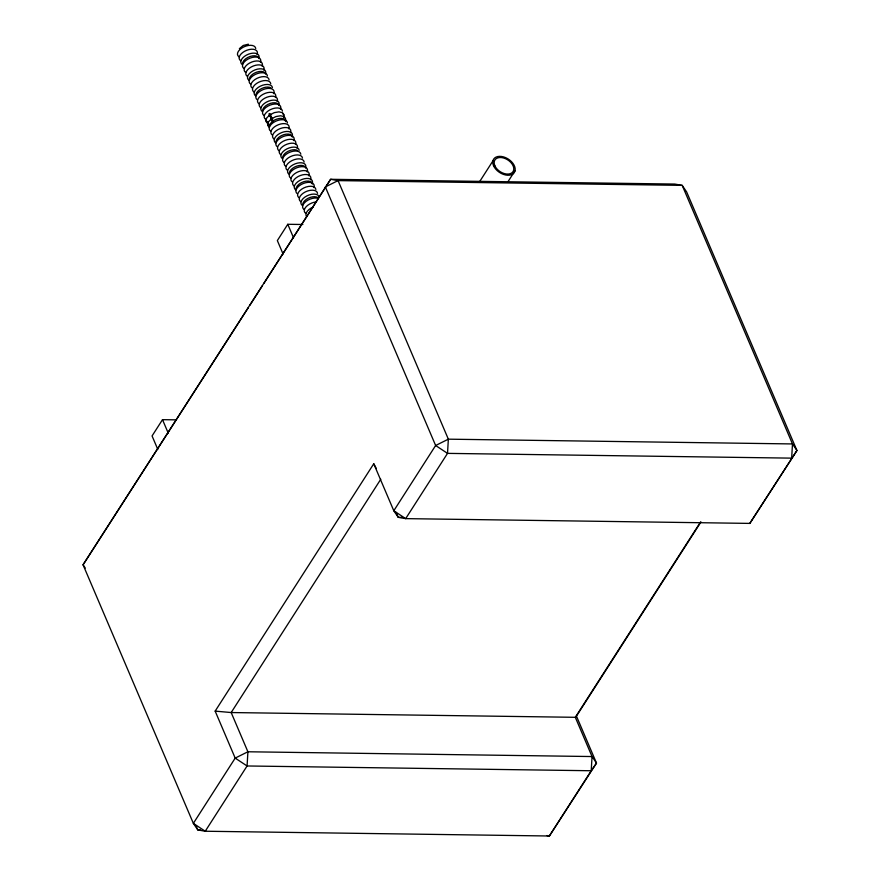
<?xml version="1.0" encoding="UTF-8"?>
<svg xmlns="http://www.w3.org/2000/svg" width="880" height="880" viewBox="0 0 880 880"><rect width="100%" height="100%" fill="white"/><g stroke="black" fill="none" stroke-linecap="round" stroke-linejoin="round"><path stroke-width="1.32" d="M267.663 123.035L267.872 125.466L269.445 126.28L267.729 124.311L267.773 122.364L266.057 120.395L266.101 118.448M272.58 121.396L270.853 119.427L270.908 117.48L269.181 115.511L269.236 113.564L272.58 121.396L272.47 118.294L271.271 117.403M283.899 117.656L283.899 115.896M269.346 126.61L270.138 123.827L272.899 121.066A8.657 4.752 -23.1 0 1 285.659 121.242L285.615 119.625M285.571 121.572L285.472 118.47L284.24 116.655L280.643 115.764L275.99 116.545L272.47 118.294M266.057 120.395L266.75 117.942L269.181 115.511M267.729 124.311L268.422 121.858L270.853 119.427M176.209 419.848L162.503 419.661L152.064 435.941L157.806 449.405M302.852 224.499L287.782 224.29L277.343 240.57L283.085 254.023M248.38 307.56L83.061 564.795L193.358 823.361L197.802 829.928L205.238 831.237L549.373 836L596.497 763.114L576.455 716.122L700.964 521.95M249.865 305.25L262.46 285.615M263.945 283.294L330.627 179.3L674.762 184.063L682.198 185.372L686.642 191.939L796.939 450.505L749.815 523.402L405.68 518.628L398.244 517.33L393.8 510.763L373.758 463.771L215.16 711.117L235.191 758.109L247.082 765.974L591.217 770.748L596.497 763.114L592.042 756.547L575.311 717.31L700.469 522.126M479.556 181.753L492.899 160.941M507.65 182.215L515.064 170.654M380.765 479.248L231.176 712.547L247.907 751.773L247.082 765.974L205.238 831.237L193.358 823.361L235.191 758.109L247.907 751.773L592.042 756.547L591.217 770.748L549.373 836L546.898 835.56M749.815 523.402L796.939 450.505L792.484 443.938L682.198 185.372L338.063 180.609L330.627 179.3L83.061 564.795L85.283 568.073M576.455 716.122L575.311 717.31L231.176 712.547L215.16 711.117M239.371 48.664L243.221 45.474L248.369 44.198M269.599 113.487L270.798 114.378L274.318 112.629L278.982 111.859L282.568 112.739L283.8 114.554L284.02 116.985M402.358 517.385L398.244 517.33L396.154 512.424M200.541 829.961L197.802 829.928L196.185 826.144M282.601 113.663L283.8 114.554M265.991 119.119L266.2 121.55L267.399 122.441M266.2 121.55L267.432 123.365M267.872 125.466L269.104 127.281M373.758 463.771L376.343 468.545M268.609 124.322L269.445 126.28M287.782 224.29L293.524 237.743M162.503 419.661L168.245 433.125M270.798 114.378L271.018 116.798M240.713 60.72A9.702 5.324 -23.1 0 1 246.807 50.259A9.702 5.324 -23.1 0 1 257.092 54.461M239.041 56.804A9.702 5.324 -23.1 0 1 243.584 47.025A9.702 5.324 -23.1 0 1 255.75 48.488M242.627 63.965A8.657 4.752 -23.1 0 1 250.173 56.441A8.657 4.752 -23.1 0 1 258.94 58.597M242.385 64.636A9.702 5.324 -23.1 0 1 248.479 54.175A9.702 5.324 -23.1 0 1 258.764 58.366M247.39 76.384A9.702 5.324 -23.1 0 1 253.495 65.923A9.702 5.324 -23.1 0 1 263.78 70.114M245.718 72.468A9.702 5.324 -23.1 0 1 251.823 62.007A9.702 5.324 -23.1 0 1 262.108 66.198M249.315 79.618A8.657 4.752 -23.1 0 1 254.771 72.952A8.657 4.752 -23.1 0 1 264.22 72.204M249.062 80.3A9.702 5.324 -23.1 0 1 255.167 69.839A9.702 5.324 -23.1 0 1 265.441 74.03M244.057 68.552A9.702 5.324 -23.1 0 1 250.151 58.091A9.702 5.324 -23.1 0 1 260.436 62.282M254.067 92.048A9.702 5.324 -23.1 0 1 258.621 82.269A9.702 5.324 -23.1 0 1 270.776 83.732M252.406 88.132A9.702 5.324 -23.1 0 1 256.949 78.353A9.702 5.324 -23.1 0 1 269.104 79.816M255.992 95.282A8.657 4.752 -23.1 0 1 261.448 88.616A8.657 4.752 -23.1 0 1 270.908 87.857M255.739 95.964A9.702 5.324 -23.1 0 1 260.282 86.185A9.702 5.324 -23.1 0 1 272.448 87.648M250.734 84.216A9.702 5.324 -23.1 0 1 255.277 74.437A9.702 5.324 -23.1 0 1 267.432 75.9M260.755 107.701A9.702 5.324 -23.1 0 1 266.849 97.24A9.702 5.324 -23.1 0 1 277.134 101.442M259.083 103.785A9.702 5.324 -23.1 0 1 265.188 93.335A9.702 5.324 -23.1 0 1 275.462 97.526M262.669 110.946A8.657 4.752 -23.1 0 1 270.215 103.422A8.657 4.752 -23.1 0 1 278.982 105.589M262.427 111.617A9.702 5.324 -23.1 0 1 268.521 101.156A9.702 5.324 -23.1 0 1 278.806 105.358M257.411 99.869A9.702 5.324 -23.1 0 1 263.516 89.419A9.702 5.324 -23.1 0 1 273.79 93.61M265.76 119.449A9.702 5.324 -23.1 0 1 270.303 109.67A9.702 5.324 -23.1 0 1 282.469 111.133M264.088 115.533A9.702 5.324 -23.1 0 1 270.193 105.072A9.702 5.324 -23.1 0 1 280.478 109.274M280.797 154.693A9.702 5.324 -23.1 0 1 286.891 144.232A9.702 5.324 -23.1 0 1 297.176 148.423M279.125 150.777A9.702 5.324 -23.1 0 1 285.219 140.316A9.702 5.324 -23.1 0 1 295.504 144.507M282.711 157.927A8.657 4.752 -23.1 0 1 288.167 151.261A8.657 4.752 -23.1 0 1 297.627 150.502M282.458 158.609A9.702 5.324 -23.1 0 1 287.012 148.83A9.702 5.324 -23.1 0 1 299.167 150.293M277.453 146.861A9.702 5.324 -23.1 0 1 283.558 136.4A9.702 5.324 -23.1 0 1 293.832 140.591M276.034 142.263A8.657 4.752 -23.1 0 1 283.58 134.739A8.657 4.752 -23.1 0 1 292.347 136.906M287.474 170.346A9.702 5.324 -23.1 0 1 292.017 160.578A9.702 5.324 -23.1 0 1 304.172 162.041M285.802 166.43A9.702 5.324 -23.1 0 1 290.345 156.662A9.702 5.324 -23.1 0 1 302.511 158.125M289.388 173.591A8.657 4.752 -23.1 0 1 294.844 166.925A8.657 4.752 -23.1 0 1 304.304 166.166M289.146 174.262A9.702 5.324 -23.1 0 1 295.24 163.801A9.702 5.324 -23.1 0 1 305.525 168.003M284.13 162.514A9.702 5.324 -23.1 0 1 288.673 152.746A9.702 5.324 -23.1 0 1 300.839 154.209M274.109 139.029A9.702 5.324 -23.1 0 1 280.214 128.568A9.702 5.324 -23.1 0 1 290.499 132.759M272.448 135.113A9.702 5.324 -23.1 0 1 278.542 124.652A9.702 5.324 -23.1 0 1 288.827 128.843M275.781 142.945A9.702 5.324 -23.1 0 1 281.886 132.484A9.702 5.324 -23.1 0 1 292.16 136.675M270.776 131.197A9.702 5.324 -23.1 0 1 275.319 121.418A9.702 5.324 -23.1 0 1 287.474 122.881M294.151 186.01A9.702 5.324 -23.1 0 1 300.256 175.549A9.702 5.324 -23.1 0 1 310.541 179.751M292.479 182.094A9.702 5.324 -23.1 0 1 298.584 171.633A9.702 5.324 -23.1 0 1 308.869 175.835M296.076 189.255A8.657 4.752 -23.1 0 1 303.622 181.731A8.657 4.752 -23.1 0 1 312.389 183.887M295.823 189.926A9.702 5.324 -23.1 0 1 301.928 179.465A9.702 5.324 -23.1 0 1 312.202 183.656M290.818 178.178A9.702 5.324 -23.1 0 1 296.912 167.717A9.702 5.324 -23.1 0 1 307.197 171.919M300.828 201.674A9.702 5.324 -23.1 0 1 305.382 191.895A9.702 5.324 -23.1 0 1 317.537 193.358M299.167 197.758A9.702 5.324 -23.1 0 1 303.71 187.979A9.702 5.324 -23.1 0 1 315.865 189.442M302.753 204.908A8.657 4.752 -23.1 0 1 308.209 198.242A8.657 4.752 -23.1 0 1 317.669 197.494M302.5 205.59A9.702 5.324 -23.1 0 1 307.043 195.811A9.702 5.324 -23.1 0 1 319.209 197.274M297.495 193.842A9.702 5.324 -23.1 0 1 303.589 183.381A9.702 5.324 -23.1 0 1 313.874 187.572M306.735 216.7A9.702 5.324 -23.1 0 1 313.236 207.02M305.844 213.422A9.702 5.324 -23.1 0 1 306.097 206.778A9.702 5.324 -23.1 0 1 316.294 201.938M304.172 209.506A9.702 5.324 -23.1 0 1 305.954 201.465A9.702 5.324 -23.1 0 1 318.307 198.407M448.349 439.175L447.524 453.376L405.68 518.628L393.8 510.763L435.633 445.5L448.349 439.175L792.484 443.938L791.659 458.139L447.524 453.376L435.633 445.5L325.347 186.934L338.063 180.609L448.349 439.175M493.515 165.649A12.298 7.997 32.7 0 0 512.71 174.064A12.298 7.997 32.7 0 0 505.725 157.685A12.298 7.997 32.7 0 0 493.515 165.649M494.813 165.671A10.769 7.007 32.7 0 0 511.621 173.03A10.769 7.007 32.7 0 0 505.505 158.686A10.769 7.007 32.7 0 0 494.813 165.671"/></g></svg>
